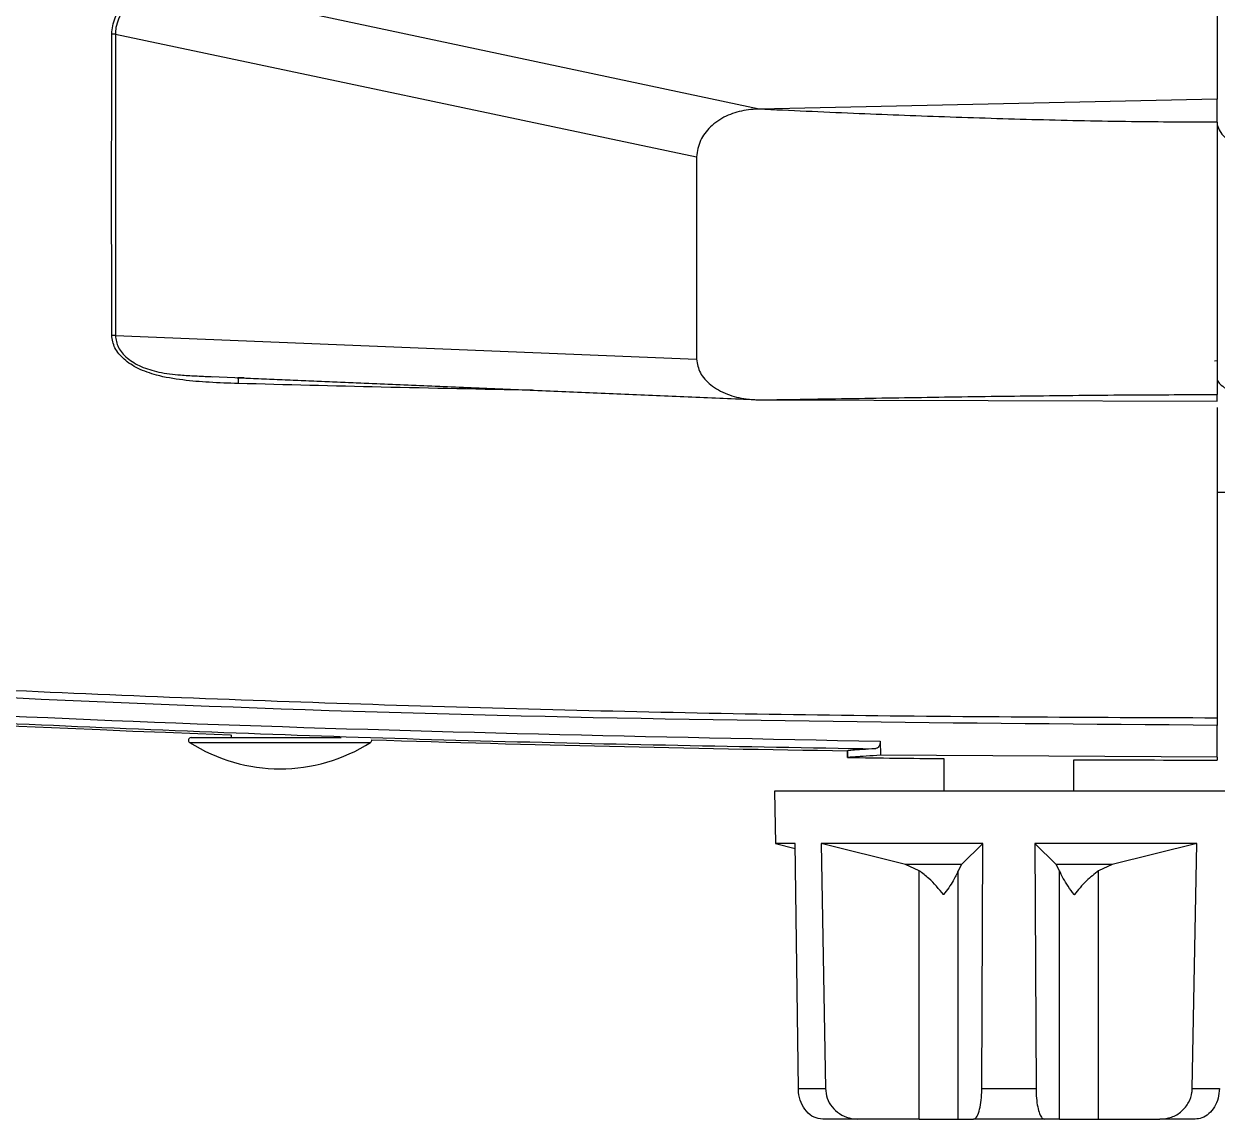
# Model space of a CAD drawing. Extents: x 2 to 136, y 1 to 99.
# Drawn here: x 9.246 to 11.538, y 41.175 to 43.28 of the extents above; entities that cross this region are included whole.
import ezdxf

# ---------------------------------------------------------------- set-up
doc = ezdxf.new("R2010")
doc.units = 0
doc.header["$MEASUREMENT"] = 0
doc.layers.add('OBJECT', color=7, linetype='CONTINUOUS')

msp = doc.modelspace()

# ---------------------------------------------------------------- linework, layer by layer
at = {"layer": 'OBJECT'}
for p, q in [((10.6583, 43.1157), (9.6571, 43.3288)), ((11.5383, 43.3028), (11.5383, 43.1351)), ((9.4219, 43.2598), (9.4148, 43.2602)), ((9.4219, 43.2598), (10.5383, 43.0242)), ((11.5383, 43.1351), (10.6583, 43.1157)), ((11.5383, 43.0906), (11.5383, 42.5674)), ((10.5383, 43.0242), (10.5383, 42.6353)), ((9.4219, 42.6806), (10.5383, 42.6353)), ((11.533, 42.6324), (11.5383, 42.6326)), ((9.5757, 42.6032), (10.6501, 42.5576)), ((9.657, 42.5995), (9.6573, 42.5984)), ((9.6571, 42.5995), (10.6583, 42.5571)), ((9.6693, 42.5993), (9.6571, 42.5995)), ((10.6583, 42.5571), (11.5383, 42.5545)), ((11.5383, 42.5424), (11.5383, 41.9463)), ((11.5383, 42.38), (11.5654, 42.38)), ((11.5383, 41.8703), (11.5383, 41.9317)), ((9.5672, 41.9082), (9.8324, 41.9082)), ((9.6418, 41.9135), (9.6418, 41.9135)), ((9.6446, 41.9134), (9.6446, 41.9082)), ((9.8324, 41.9082), (9.8557, 41.9082)), ((9.5645, 41.899), (9.8339, 41.899)), ((9.8339, 41.899), (9.9122, 41.899)), ((10.828, 41.883), (10.8283, 41.87)), ((10.828, 41.883), (10.828, 41.883)), ((10.8283, 41.87), (10.828, 41.883)), ((10.8913, 41.9012), (10.8917, 41.8743)), ((10.8283, 41.87), (10.8283, 41.87)), ((11.5383, 41.8703), (10.8917, 41.8743)), ((11.0133, 41.8677), (11.0133, 41.805)), ((11.2633, 41.805), (11.2633, 41.8657)), ((11.5383, 41.8703), (11.5383, 41.865)), ((10.6883, 41.805), (10.6901, 41.705)), ((11.5883, 41.805), (10.6883, 41.805)), ((10.6901, 41.705), (10.7277, 41.6949)), ((10.7276, 41.705), (10.6901, 41.705)), ((10.7339, 41.234), (10.7276, 41.705)), ((11.0883, 41.705), (10.7776, 41.705)), ((10.7776, 41.705), (10.786, 41.234)), ((10.94, 41.6642), (10.7776, 41.705)), ((11.0883, 41.705), (11.0475, 41.6642)), ((11.0862, 41.234), (11.0883, 41.705)), ((11.4991, 41.705), (11.1883, 41.705)), ((11.1883, 41.705), (11.1905, 41.234)), ((11.2292, 41.6642), (11.1883, 41.705)), ((11.4991, 41.705), (11.3367, 41.6642)), ((11.4907, 41.234), (11.4991, 41.705)), ((11.0475, 41.6642), (10.94, 41.6642)), ((10.9661, 41.6524), (10.94, 41.6642)), ((10.9661, 41.175), (10.9661, 41.6524)), ((11.0475, 41.6642), (11.0409, 41.6524)), ((11.0409, 41.175), (11.0409, 41.6524)), ((11.3367, 41.6642), (11.2292, 41.6642)), ((11.2358, 41.6524), (11.2292, 41.6642)), ((11.2358, 41.175), (11.2358, 41.6524)), ((11.3367, 41.6642), (11.3106, 41.6524)), ((11.3106, 41.175), (11.3106, 41.6524)), ((10.7339, 41.234), (10.786, 41.234)), ((11.0862, 41.234), (11.1905, 41.234)), ((11.4907, 41.234), (11.5428, 41.234)), ((10.8484, 41.175), (10.7806, 41.175)), ((10.9661, 41.175), (10.8484, 41.175)), ((10.9661, 41.175), (11.0409, 41.175)), ((11.0409, 41.175), (11.0705, 41.175)), ((11.2062, 41.175), (11.0705, 41.175)), ((11.2358, 41.175), (11.2062, 41.175)), ((11.2358, 41.175), (11.3106, 41.175)), ((11.3106, 41.175), (11.4283, 41.175)), ((11.4961, 41.175), (11.4283, 41.175))]:
    msp.add_line(p, q, dxfattribs=at)
for centre, radius, start, end in [((11.5915, 43.102), 0.0556, 197.0327, 279.1644), ((11.5383, 92.538), 50.66, 263.32684, 267.85597), ((9.5672, 41.9032), 0.005, 90, 237.4319), ((9.9095, 41.9032), 0.005, 302.5681, 9.0281), ((11.5383, 92.538), 50.66, 268.16308, 269.19659), ((9.7383, 42.1712), 0.323, 237.4319, 302.5681), ((11.5383, 92.525), 50.66, 269.19697, 269.40622), ((11.5383, 92.525), 50.66, 269.68898, 270)]:
    msp.add_arc(centre, radius, start, end, dxfattribs=at)
for points, knots in [([(9.4148, 43.2602), (9.4161, 43.2707), (9.4188, 43.2916), (9.4374, 43.3198), (9.465, 43.3427), (9.5121, 43.3624), (9.5787, 43.3696), (9.6314, 43.3689), (9.6578, 43.3685)], [0, 0, 0, 0, 0.125023, 0.250261, 0.372599, 0.500558, 0.750171, 1, 1, 1, 1]), ([(9.657, 43.3288), (9.6405, 43.332), (9.6072, 43.3385), (9.5577, 43.3467), (9.5113, 43.3484), (9.4784, 43.3387), (9.4583, 43.3269), (9.446, 43.3163), (9.4354, 43.3034), (9.4275, 43.2891), (9.4226, 43.2741), (9.4221, 43.2641), (9.4219, 43.2598)], [0, 0, 0, 0, 0.167655, 0.336418, 0.499288, 0.624455, 0.681335, 0.749952, 0.805262, 0.875044, 0.94588, 1, 1, 1, 1]), ([(9.4148, 42.6811), (9.4148, 42.7686), (9.4147, 42.9437), (9.4148, 43.1547), (9.4148, 43.2602)], [0, 0, 0, 0, 0.500003, 1, 1, 1, 1]), ([(9.4219, 43.2598), (9.4219, 43.1543), (9.4219, 42.9432), (9.4219, 42.7681), (9.4219, 42.6806)], [0, 0, 0, 0, 0.499779, 1, 1, 1, 1]), ([(11.5383, 43.0906), (11.5383, 43.0962), (11.5383, 43.1075), (11.5383, 43.1237), (11.5383, 43.1327), (11.5383, 43.1351)], [0, 0, 0, 0, 0.425026, 0.850044, 1, 1, 1, 1]), ([(10.6583, 43.1157), (10.6545, 43.1156), (10.6446, 43.1155), (10.6228, 43.1126), (10.5929, 43.1033), (10.5638, 43.0831), (10.543, 43.0556), (10.5399, 43.0349), (10.5383, 43.0242)], [0, 0, 0, 0, 0.0612938, 0.1579775, 0.3530257, 0.5689643, 0.7756011, 1, 1, 1, 1]), ([(11.5383, 43.0906), (11.4834, 43.0908), (11.3686, 43.0913), (11.1939, 43.095), (11.0159, 43.1005), (10.8374, 43.1074), (10.7188, 43.1129), (10.6583, 43.1157)], [0, 0, 0, 0, 0.187145, 0.391348, 0.595125, 0.793954, 1, 1, 1, 1]), ([(9.6578, 42.5886), (9.6392, 42.5892), (9.6037, 42.5904), (9.5509, 42.5947), (9.5039, 42.6026), (9.4649, 42.6164), (9.4372, 42.6346), (9.4187, 42.6567), (9.4161, 42.673), (9.4148, 42.6811)], [0, 0, 0, 0, 0.175155, 0.335953, 0.499736, 0.628068, 0.749936, 0.875048, 1, 1, 1, 1]), ([(9.4219, 42.6806), (9.4207, 42.6807), (9.4183, 42.681), (9.416, 42.6811), (9.4148, 42.6811)], [0, 0, 0, 0, 0.500003, 1, 1, 1, 1]), ([(9.4219, 42.6806), (9.423, 42.6729), (9.4254, 42.6576), (9.4433, 42.6368), (9.4704, 42.6202), (9.5066, 42.6093), (9.5428, 42.605), (9.5661, 42.6038), (9.5757, 42.6033)], [0, 0, 0, 0, 0.169475, 0.339571, 0.508222, 0.676895, 0.867999, 1, 1, 1, 1]), ([(10.5383, 42.6353), (10.5399, 42.6264), (10.5429, 42.6087), (10.5641, 42.585), (10.5952, 42.5674), (10.6289, 42.5586), (10.6501, 42.5575), (10.6583, 42.5571)], [0, 0, 0, 0, 0.217937, 0.435233, 0.661573, 0.868603, 1, 1, 1, 1]), ([(9.5757, 42.6033), (9.5803, 42.603), (9.5914, 42.6023), (9.6023, 42.6018), (9.6087, 42.6016)], [0, 0, 0, 0, 0.41689, 1, 1, 1, 1]), ([(9.6573, 42.5984), (9.6574, 42.5982), (9.6576, 42.5978), (9.6577, 42.5924), (9.6578, 42.5886)], [0, 0, 0, 0, 0.289714, 1, 1, 1, 1]), ([(11.5383, 42.5952), (11.5399, 42.5926), (11.5436, 42.5869), (11.5531, 42.5802), (11.5631, 42.5749), (11.572, 42.5729), (11.5751, 42.5722)], [0, 0, 0, 0, 0.293555, 0.667633, 0.881097, 1, 1, 1, 1]), ([(10.2232, 42.5755), (10.1263, 42.5775), (9.9378, 42.5812), (9.7494, 42.5862), (9.6578, 42.5886)], [0, 0, 0, 0, 0.513737, 1, 1, 1, 1]), ([(10.6583, 42.5571), (10.7187, 42.558), (10.8374, 42.5599), (11.0159, 42.5628), (11.1939, 42.5652), (11.3685, 42.567), (11.4834, 42.5673), (11.5383, 42.5674)], [0, 0, 0, 0, 0.206023, 0.404822, 0.608638, 0.812834, 1, 1, 1, 1]), ([(11.5383, 42.5545), (11.5383, 42.5544), (11.5383, 42.5542), (11.5383, 42.5606), (11.5383, 42.566), (11.5383, 42.5674)], [0, 0, 0, 0, 0.425021, 0.850046, 1, 1, 1, 1]), ([(11.5383, 41.9317), (11.0464, 41.9357), (10.0626, 41.9438), (8.5883, 42.0113), (7.1164, 42.1157), (6.1385, 42.2222), (5.6497, 42.2754)], [0, 0, 0, 0, 0.25003, 0.500058, 0.750055, 1, 1, 1, 1]), ([(5.6514, 42.2898), (5.8839, 42.2635), (6.3568, 42.21), (7.0794, 42.1412), (7.8264, 42.0804), (8.5757, 42.031), (9.3209, 41.9929), (10.0555, 41.9662), (10.7952, 41.9493), (11.2901, 41.9473), (11.5383, 41.9463)], [0, 0, 0, 0, 0.118989, 0.241992, 0.369009, 0.500039, 0.623805, 0.748387, 0.873785, 1, 1, 1, 1]), ([(5.6514, 42.2259), (5.8892, 42.1991), (6.3731, 42.1444), (7.1127, 42.0744), (7.8677, 42.0136), (8.6238, 41.9644), (9.375, 41.9269), (10.1256, 41.8997), (10.6287, 41.8911), (10.8815, 41.8867)], [0, 0, 0, 0, 0.136957, 0.278626, 0.425005, 0.570315, 0.712103, 0.855331, 1, 1, 1, 1]), ([(5.6531, 42.2404), (6.0881, 42.1927), (6.9582, 42.0973), (8.2674, 41.9978), (9.5786, 41.9276), (10.4537, 41.91), (10.8913, 41.9012)], [0, 0, 0, 0, 0.249981, 0.5, 0.749995, 1, 1, 1, 1]), ([(11.5383, 41.9463), (11.5383, 41.946), (11.5383, 41.9456), (11.5383, 41.944), (11.5383, 41.9425), (11.5383, 41.9407), (11.5383, 41.9386), (11.5383, 41.9357), (11.5383, 41.9333), (11.5383, 41.9317)], [0, 0, 0, 0, 0.226959, 0.339219, 0.451486, 0.563736, 0.675991, 0.78826, 1, 1, 1, 1]), ([(10.8815, 41.8867), (10.8643, 41.8856), (10.8353, 41.8836), (10.8301, 41.8832), (10.828, 41.883)], [0, 0, 0, 0, 0.593401, 1, 1, 1, 1]), ([(10.8913, 41.9012), (10.8912, 41.8998), (10.8911, 41.8976), (10.8902, 41.8945), (10.8892, 41.8922), (10.8877, 41.8901), (10.8862, 41.8886), (10.8841, 41.8872), (10.8825, 41.8869), (10.8815, 41.8867)], [0, 0, 0, 0, 0.171872, 0.256728, 0.427736, 0.526486, 0.654996, 0.783434, 1, 1, 1, 1]), ([(10.8917, 41.8743), (10.8728, 41.8731), (10.838, 41.8708), (10.8314, 41.8702), (10.8283, 41.87)], [0, 0, 0, 0, 0.54186, 1, 1, 1, 1]), ([(11.0127, 41.6062), (11.0126, 41.6063), (11.0043, 41.617), (10.9896, 41.6341), (10.9723, 41.6476), (10.9661, 41.6524)], [0, 0, 0, 0, 0.004609, 0.647696, 1, 1, 1, 1]), ([(11.0409, 41.6524), (11.038, 41.6461), (11.0317, 41.6322), (11.0197, 41.6152), (11.0127, 41.6063), (11.0127, 41.6062)], [0, 0, 0, 0, 0.458105, 0.995394, 1, 1, 1, 1]), ([(11.264, 41.6062), (11.264, 41.6063), (11.2556, 41.617), (11.2438, 41.6341), (11.2379, 41.6476), (11.2358, 41.6524)], [0, 0, 0, 0, 0.004609, 0.647696, 1, 1, 1, 1]), ([(11.3106, 41.6524), (11.3026, 41.6461), (11.2853, 41.6322), (11.2711, 41.6152), (11.2641, 41.6063), (11.264, 41.6062)], [0, 0, 0, 0, 0.4581043, 0.9953935, 1, 1, 1, 1]), ([(10.7806, 41.175), (10.775, 41.1757), (10.7637, 41.1772), (10.7489, 41.189), (10.7386, 41.206), (10.7344, 41.2222), (10.734, 41.2314), (10.7339, 41.234)], [0, 0, 0, 0, 0.241745, 0.484005, 0.711796, 0.922051, 1, 1, 1, 1]), ([(10.786, 41.234), (10.7867, 41.2275), (10.7882, 41.2147), (10.7981, 41.1977), (10.8126, 41.1845), (10.8302, 41.1764), (10.8427, 41.1754), (10.8484, 41.175)], [0, 0, 0, 0, 0.198026, 0.39586, 0.598898, 0.81482, 1, 1, 1, 1]), ([(11.0705, 41.175), (11.0724, 41.1757), (11.0762, 41.1772), (11.0812, 41.189), (11.0847, 41.206), (11.0861, 41.2222), (11.0862, 41.2314), (11.0862, 41.234)], [0, 0, 0, 0, 0.241745, 0.484005, 0.711795, 0.922051, 1, 1, 1, 1]), ([(11.1905, 41.234), (11.1907, 41.2275), (11.191, 41.2147), (11.1935, 41.1977), (11.1972, 41.1845), (11.2016, 41.1764), (11.2047, 41.1754), (11.2062, 41.175)], [0, 0, 0, 0, 0.198026, 0.395861, 0.598898, 0.81482, 1, 1, 1, 1]), ([(11.4283, 41.175), (11.4358, 41.1757), (11.4509, 41.1772), (11.4706, 41.189), (11.4844, 41.206), (11.49, 41.2222), (11.4905, 41.2314), (11.4907, 41.234)], [0, 0, 0, 0, 0.241745, 0.4840054, 0.7117956, 0.922051, 1, 1, 1, 1]), ([(11.5428, 41.234), (11.5423, 41.2275), (11.5412, 41.2147), (11.5337, 41.1977), (11.5229, 41.1845), (11.5097, 41.1764), (11.5004, 41.1754), (11.4961, 41.175)], [0, 0, 0, 0, 0.198026, 0.395861, 0.598898, 0.81482, 1, 1, 1, 1])]:
    msp.add_open_spline(points, degree=3, knots=knots, dxfattribs=at)

doc.saveas('drawing.dxf')
